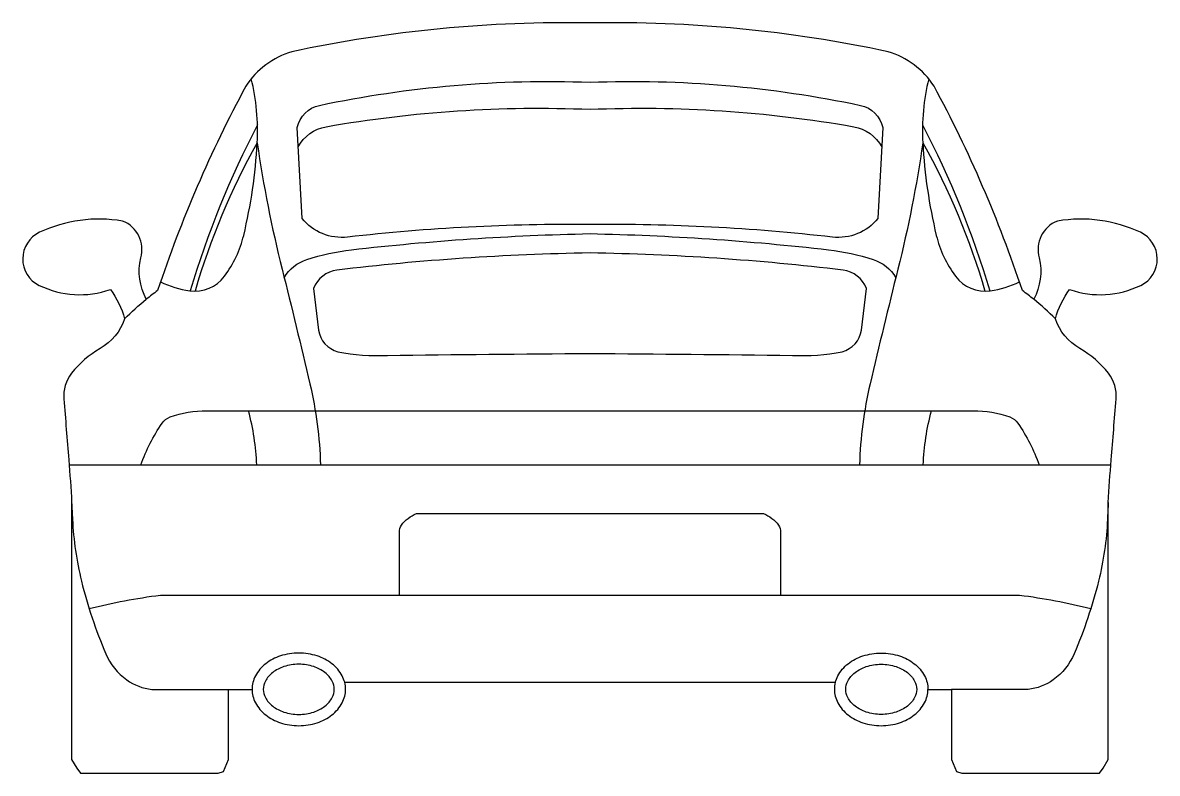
# Model space of a CAD drawing. Extents: x -98 to 1823, y 0 to 1271.
import ezdxf

# ---------------------------------------------------------------- set-up
doc = ezdxf.new("R2010")
doc.units = 0
doc.header["$MEASUREMENT"] = 0
doc.layers.add('CP-CAR', color=7, linetype='CONTINUOUS')

msp = doc.modelspace()

# ---------------------------------------------------------------- linework, layer by layer
at = {"layer": 'CP-CAR'}
for points in [[(862.7, 154.1), (1278, 154.1, 0.062136), (1276.5, 142.2, 0.123049), (1282.2, 119.5, 0.105504), (1299.7, 98.8, 0.087523), (1324.6, 85.6, 0.078008), (1355.7, 80.7, 0.078008), (1386.8, 85.6, 0.087523), (1411.6, 98.8, 0.105504), (1429.1, 119.5, 0.123049), (1434.8, 142.2), (1474.6, 142.2), (1474.6, 23.6), (1483.4, 2.9), (1492.3, 0), (1725.4, 0), (1731.3, 8.8), (1740.1, 23.6), (1740.1, 458.7, -0.006417), (1745, 531, -0.000224), (1753.4, 634, 0.187689), (1740.4, 677.6, 0.098821), (1692.1, 719.3, -0.185289), (1650.6, 769.8, -0.092535), (1674.7, 819.4, 0.20081), (1795.1, 826.4, 0.630085), (1794.4, 916.3, 0.153001), (1654.1, 935.3, 0.391104), (1623.3, 872.8, -0.179826), (1613.8, 802.9, 0.012315), (1594.7, 817.6, 0.043421), (1445.1, 1163.9, 0.178274), (1367.3, 1222.1, 0.056897), (862.7, 1271, 0.056897), (358.1, 1222.1, 0.178274), (280.2, 1163.9, 0.043421), (130.7, 817.6, 0.012315), (111.6, 802.9, -0.179826), (102.1, 872.8, 0.391104), (71.3, 935.3, 0.153001), (-69, 916.3, 0.630085), (-69.7, 826.4, 0.20081), (50.7, 819.4, -0.092535), (74.8, 769.8, -0.185289), (33.3, 719.3, 0.098821), (-15, 677.6, 0.187689), (-28, 634, -0.000224), (-19.7, 531, -0.006417), (-14.8, 458.7), (-14.8, 23.6), (-5.9, 8.8), (0, 0), (233.1, 0), (242, 2.9), (250.8, 23.6), (250.8, 142.2), (290.6, 142.2, 0.123049), (296.3, 119.5, 0.105504), (313.8, 98.8, 0.087523), (338.6, 85.6, 0.078008), (369.7, 80.7, 0.078008), (400.8, 85.6, 0.087523), (425.7, 98.8, 0.105504), (443.2, 119.5, 0.123049), (448.9, 142.2, 0.062136), (447.4, 154.1)], [(862.7, 929.3, 0.031233), (452.4, 908.1, -0.25747), (375.2, 939.8), (367, 1093.5, -0.296288), (404.8, 1131.2, -0.061861), (862.7, 1170.5, -0.061861), (1320.6, 1131.2, -0.296288), (1358.4, 1093.5), (1350.2, 939.8, -0.25747), (1273, 908.1, 0.031233)], [(862.7, 881.3, 0.025434), (434.3, 852.3, 0.282656), (394.9, 821.1), (403, 750.5, 0.293758), (435.8, 714.1, 0.065182), (519.7, 707.9, -0.001117), (862.7, 711.1, -0.001117), (1205.7, 707.9, 0.065182), (1289.6, 714.1, 0.293758), (1322.4, 750.5), (1330.5, 821.1, 0.282656), (1291.1, 852.3, 0.025434)], [(309.6, 142.2, 0.123049), (313.1, 128.5, 0.105504), (325.5, 113.8, 0.087523), (344.5, 103.7, 0.078008), (369.7, 99.8, 0.078008), (395, 103.7, 0.087523), (414, 113.8, 0.105504), (426.4, 128.5, 0.123049), (429.8, 142.2, 0.123049), (426.4, 156, 0.105504), (414, 170.7, 0.087523), (395, 180.7, 0.078008), (369.7, 184.7, 0.078008), (344.5, 180.7, 0.087523), (325.5, 170.7, 0.105504), (313.1, 156, 0.123049)], [(1415.8, 142.2, -0.123049), (1412.3, 128.5, -0.105504), (1399.9, 113.8, -0.087523), (1380.9, 103.7, -0.078008), (1355.7, 99.8, -0.078008), (1330.4, 103.7, -0.087523), (1311.4, 113.8, -0.105504), (1299, 128.5, -0.123049), (1295.6, 142.2, -0.123049), (1299, 156, -0.105504), (1311.4, 170.7, -0.087523), (1330.4, 180.7, -0.078008), (1355.7, 184.7, -0.078008), (1380.9, 180.7, -0.087523), (1399.9, 170.7, -0.105504), (1412.3, 156, -0.123049)]]:
    msp.add_lwpolyline(points, format="xyb", close=True, dxfattribs=at)
for points in [[(368.7, 1060.9, -0.229234), (416.2, 1095.1, -0.054241), (862.7, 1124.6, -0.054241), (1309.1, 1095.1, -0.229234), (1356.7, 1060.9)], [(299.8, 1098.5, 0.047565), (186.1, 817.2, 0.047565)], [(1425.6, 1098.5, -0.047565), (1539.3, 817.2, -0.047565)], [(299.3, 1067.6, 0.057511), (194.2, 816.8, 0.057511)], [(299.3, 1067.6, 0.025409), (341.5, 853.7, -0.003789), (388.6, 659.4, -0.050087), (406.5, 522.4)], [(1426.1, 1067.6, -0.025409), (1383.9, 853.7, 0.003789), (1336.8, 659.4, 0.050087), (1318.9, 522.4)], [(1426.1, 1067.6, -0.057511), (1531.2, 816.8, -0.057511)], [(345.1, 839.4, -0.184857), (383.4, 870.3, -0.049946), (458.9, 886.7, -0.023304), (862.7, 914, -0.023304), (1266.5, 886.7, -0.049946), (1342, 870.3, -0.184857), (1380.3, 839.4, -0.184857)], [(74.8, 769.8, -0.025259), (111.6, 802.9, -0.043421)], [(1650.6, 769.8, 0.025259), (1613.8, 802.9, 0.043421)], [(102.5, 522.4, -0.062968), (138.3, 593.1, -0.160566), (151.8, 603.5, -0.088041), (214, 613.8), (862.7, 613.8), (1511.4, 613.8, -0.088041), (1573.6, 603.5, -0.160566), (1587.1, 593.1, -0.062968), (1622.9, 522.4, -0.062968)], [(298.6, 522.4, 0.053777), (284.7, 613.8, 0.053777)], [(1426.8, 522.4, -0.053777), (1440.7, 613.8, -0.053777)], [(-14.8, 458.7, -0.002548), (-13.3, 430, 0.049619), (1.8, 325.6, 0.040402), (43, 202.6, 0.136102), (78.4, 158.4, 0.132202), (121.1, 142.2), (250.8, 142.2)], [(1740.1, 458.7, 0.002548), (1738.7, 430, -0.049619), (1723.6, 325.6, -0.040402), (1682.3, 202.6, -0.136102), (1647, 158.4, -0.132202), (1604.3, 142.2), (1474.6, 142.2)], [(540.3, 301.3), (540.3, 408.3, -0.191346), (543.5, 420.2, -0.137438), (569, 439.9), (862.7, 439.9), (1156.4, 439.9, -0.137438), (1181.9, 420.2, -0.191346), (1185.1, 408.3), (1185.1, 301.3)], [(1710.5, 278.7, 0.027239), (1590, 301.3), (862.7, 301.3), (135.4, 301.3, 0.027239), (14.9, 278.7, 0.027239)], [(447.4, 154.1, 0.06045), (443.2, 164.9, 0.105504), (425.7, 185.7, 0.087523), (400.8, 198.8, 0.078008), (369.7, 203.7, 0.078008), (338.6, 198.8, 0.087523), (313.8, 185.7, 0.105504), (296.3, 164.9, 0.123049), (290.6, 142.2, 0.123049)], [(1278, 154.1, -0.06045), (1282.2, 164.9, -0.105504), (1299.7, 185.7, -0.087523), (1324.6, 198.8, -0.078008), (1355.7, 203.7, -0.078008), (1386.8, 198.8, -0.087523), (1411.6, 185.7, -0.105504), (1429.1, 164.9, -0.123049), (1434.8, 142.2, -0.123049)]]:
    msp.add_lwpolyline(points, format="xyb", dxfattribs=at)
msp.add_lwpolyline([(-19, 522.4), (862.7, 522.4), (1744.4, 522.4)], dxfattribs=at)
for centre, radius, start, end in [((-70.1, 1088.4), 370, 356.7756, 13.7444), ((1795.5, 1088.4), 370, 166.2556, 183.2244), ((-592.8, 1117.8), 893.6, 346.6206, 356.7756), ((2318.2, 1117.8), 893.6, 183.2244, 193.3794), ((94.8, 954.3), 186.7, 322.9516, 346.6206), ((1630.6, 954.3), 186.7, 193.3794, 217.0484), ((207.2, 980), 164.2, 244.1354, 262.2646), ((193.6, 879.7), 63, 262.2646, 322.9516), ((1531.8, 879.7), 63, 217.0484, 277.7354), ((1518.2, 980), 164.2, 277.7354, 295.8646)]:
    msp.add_arc(centre, radius, start, end, dxfattribs=at)

doc.saveas('drawing.dxf')
